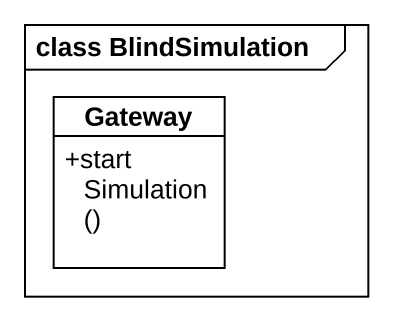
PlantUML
@startuml
mainframe class BlindSimulation
hide circle
hide empty members
skinparam classAttributeIconSize 0
class Gateway {
  +startSimulation()
}
@enduml
